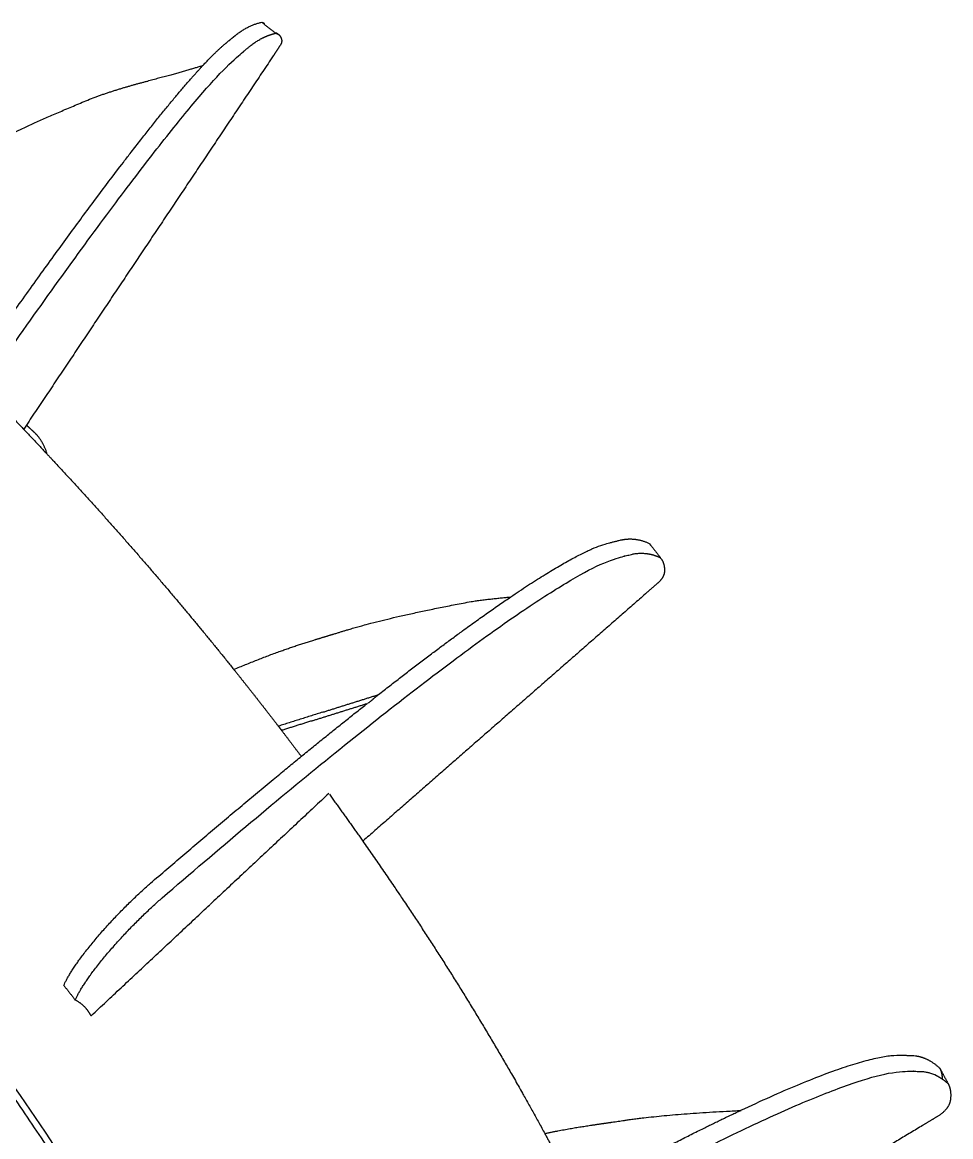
# Model space of a CAD drawing. Header units: metres. Extents: x -0.5 to 11.8, y -0.3 to 7.4.
# Drawn here: x 6.926 to 7.426, y 5.704 to 6.304 of the extents above; entities that cross this region are included whole.
import ezdxf

# ---------------------------------------------------------------- set-up
doc = ezdxf.new("R2010")
doc.units = ezdxf.units.M
doc.header["$MEASUREMENT"] = 0
doc.layers.add('ΣΧΕΔΙΑ', color=140, linetype='Continuous')

msp = doc.modelspace()

# ---------------------------------------------------------------- linework, layer by layer
at = {"layer": 'ΣΧΕΔΙΑ'}
for points, weights, degree, knots in [([(7.02294, 6.28038), (7.03019, 6.28817), (7.03512, 6.29223), (7.03774, 6.29438), (7.04034, 6.29652), (7.0471, 6.30208), (7.0547, 6.30372)], [9.01431755718, 9.13953280943, 9.30452628115, 9.31713415657, 9.32974203198, 9.08526781504, 8.94839480546], 2, [3.7339967, 3.7339967, 3.7339967, 3.7990306, 3.7990306, 3.8560209, 3.8560209, 3.9482049, 3.9482049, 3.9482049]), ([(6.85182, 6.02983), (7.00205, 6.25253), (7.04276, 6.28626), (7.04536, 6.28841), (7.04796, 6.29056), (7.05469, 6.29614), (7.06223, 6.29782)], [9.0265765597, 8.09584594767, 9.30652269565, 9.31913052301, 9.33173835037, 9.08720487398, 8.95028887109], 2, [3.3219173, 3.3219173, 3.3219173, 3.7990306, 3.7990306, 3.8560209, 3.8560209, 3.9482049, 3.9482049, 3.9482049]), ([(6.82592, 6.18354), (6.85817, 6.20975), (6.88677, 6.22579), (6.89501, 6.23041), (6.90325, 6.23503), (6.92481, 6.24712), (6.965, 6.26346)], [9.44990547409, 9.57093124577, 9.81832430718, 9.81063042624, 9.80293654531, 9.49306992141, 9.23870445439], 2, [3.6800315, 3.6800315, 3.6800315, 3.7990306, 3.7990306, 3.8560209, 3.8560209, 3.9482049, 3.9482049, 3.9482049]), ([(7.05424, 4.85255), (7.09477, 4.95437), (7.21242, 5.44836), (6.8089, 5.93108), (6.49423, 6.16204)], [9.10025012549, 9.11125600109, 9.16609887427, 9.2274329088, 9.25874743432], 3, [4.063831, 4.063831, 4.063831, 4.063831, 4.475671, 6.002105, 6.002105, 6.002105, 6.002105]), ([(6.93446, 6.08055), (6.93346, 6.08181), (6.93233, 6.08285), (6.93016, 6.08486), (6.92799, 6.08686)], [9.85102046486, 9.89381501031, 9.93933134494, 9.9518684546, 9.96440556425], 2, [3.7822557, 3.7822557, 3.7822557, 3.79903059, 3.79903059, 3.85163843, 3.85163843, 3.85163843]), ([(6.9392, 6.07118), (6.94253, 6.06762), (6.9773, 6.03017), (7.01072, 5.99142), (7.03966, 5.95529)], [9.2419855608, 9.24152423577, 9.23667453791, 9.2316962894, 9.22709071289], 3, [6.9613398, 6.9613398, 6.9613398, 6.9613398, 6.9803819, 7.1610115, 7.1610115, 7.1610115, 7.1610115]), ([(7.18878, 5.9944), (7.2257, 6.01941), (7.24126, 6.02331), (7.24434, 6.02408), (7.24741, 6.02485), (7.25537, 6.02684), (7.26329, 6.02316)], [8.75169907535, 8.91384774721, 9.3446743702, 9.35733484293, 9.36999531566, 9.12446175801, 8.98647877126], 2, [3.629942, 3.629942, 3.629942, 3.7990306, 3.7990306, 3.8560209, 3.8560209, 3.9482049, 3.9482049, 3.9482049]), ([(7.00107, 5.83233), (7.19922, 6.00338), (7.24724, 6.0156), (7.25031, 6.01638), (7.25337, 6.01716), (7.26131, 6.01918), (7.26919, 6.01555)], [9.05370750716, 8.13007221112, 9.34587026036, 9.35853158536, 9.37119291035, 9.12562603252, 8.98762107524], 2, [3.3219173, 3.3219173, 3.3219173, 3.7990306, 3.7990306, 3.8560209, 3.8560209, 3.9482049, 3.9482049, 3.9482049]), ([(7.03968, 5.9553), (7.06257, 5.965), (7.08284, 5.97116), (7.0919, 5.97391), (7.10098, 5.97667), (7.12472, 5.98389), (7.16747, 5.99185)], [9.58878996941, 9.69702986816, 9.85848054672, 9.85084013102, 9.84319971532, 9.53227565416, 9.2768027109], 2, [3.7217767, 3.7217767, 3.7217767, 3.7990306, 3.7990306, 3.8560209, 3.8560209, 3.9482049, 3.9482049, 3.9482049]), ([(7.10911, 5.86287), (7.12919, 5.8343), (7.16322, 5.78267), (7.19423, 5.72911), (7.20707, 5.70545)], [9.21539157826, 9.21180063487, 9.20534820257, 9.19872188286, 9.19581067508], 3, [7.311212, 7.311212, 7.311212, 7.311212, 7.4471007, 7.5516066, 7.5516066, 7.5516066, 7.5516066]), ([(7.31268, 5.71797), (7.37708, 5.74825), (7.3984, 5.74763), (7.40152, 5.74755), (7.40464, 5.74746), (7.41271, 5.74722), (7.41974, 5.74055)], [8.69442377127, 8.79298246663, 9.36671075336, 9.37931228605, 9.39191381873, 9.14558180822, 9.00661813519], 2, [3.5741637, 3.5741637, 3.5741637, 3.7990306, 3.7990306, 3.8560209, 3.8560209, 3.9482049, 3.9482049, 3.9482049]), ([(7.13175, 5.60797), (7.35437, 5.74026), (7.40307, 5.73904), (7.40619, 5.73896), (7.40929, 5.73888), (7.41735, 5.73868), (7.42434, 5.73207)], [9.07182175615, 8.14993815323, 9.36733152776, 9.37993389268, 9.3925362576, 9.14618791431, 9.00721451281], 2, [3.3219173, 3.3219173, 3.3219173, 3.7990306, 3.7990306, 3.8560209, 3.8560209, 3.9482049, 3.9482049, 3.9482049]), ([(7.20736, 5.70551), (7.22028, 5.7082), (7.23217, 5.70994), (7.24157, 5.71131), (7.251, 5.71269), (7.27379, 5.71603), (7.31282, 5.71785)], [9.71367721647, 9.78847991457, 9.88051693992, 9.87281758309, 9.86511822626, 9.57614694033, 9.33467129139], 2, [3.7550642, 3.7550642, 3.7550642, 3.7990306, 3.7990306, 3.8560209, 3.8560209, 3.9414768, 3.9414768, 3.9414768])]:
    msp.add_rational_spline(points, weights, degree=degree, knots=knots, dxfattribs=at)
for points, weights, degree in [([(7.0547, 6.30372), (7.05846, 6.30077), (7.06223, 6.29782)], [9.42987966236, 9.43087765202, 9.43187564167], 2), ([(7.0547, 6.30372), (7.05558, 6.30354), (7.05624, 6.30302)], [8.78590516772, 8.74935704516, 8.71858495384], 2), ([(7.06223, 6.29782), (7.0631, 6.29765), (7.06376, 6.29714)], [8.7877648399, 8.75120696929, 8.72042635402], 2), ([(7.06248, 6.29814), (7.06312, 6.29764), (7.06376, 6.29714)], [8.72011250834, 8.72026943118, 8.72042635402], 2), ([(7.06376, 6.29714), (7.06471, 6.29639), (7.06521, 6.29491)], [8.72042635402, 8.67613315162, 8.64380297759], 2), ([(7.06521, 6.29491), (7.06568, 6.29377), (7.06546, 6.2925), (7.06454, 6.29114)], [9.48269892101, 9.49539717502, 9.50818207339, 9.52094592624], 3), ([(7.06455, 6.29113), (7.06269, 6.28835), (7.06083, 6.28557)], [9.37022479993, 9.36921664867, 9.3682084974], 2), ([(7.06083, 6.28557), (7.01631, 6.21896), (6.97155, 6.15202), (6.92656, 6.08472)], [9.3682084974, 9.34413395361, 9.32005940982, 9.29598486603], 3), ([(7.02315, 6.28044), (7.0147, 6.27778), (7.00485, 6.27503), (6.9938, 6.27219)], [9.64786452626, 9.66554678384, 9.68226017752, 9.69763111963], 3), ([(7.01353, 6.26982), (7.01863, 6.27574), (7.02294, 6.28038)], [8.88204131905, 8.94144257351, 9.01431755718], 2), ([(6.965, 6.26346), (6.97971, 6.2687), (6.9938, 6.27219)], [9.07094322205, 8.93815217145, 8.83972099564], 2), ([(6.85101, 6.04644), (6.9609, 6.20868), (7.01353, 6.26982)], [8.98243809492, 8.31214532245, 8.88204131905], 2), ([(7.05746, 5.47379), (6.95143, 5.74423), (6.72159, 5.99057), (6.49297, 6.15838)], [9.20112564949, 9.23389462742, 9.26578154278, 9.28862704031], 3), ([(6.9159, 6.0957), (6.92373, 6.08759), (6.9315, 6.07942), (6.9392, 6.07118)], [9.245171538, 9.24411588603, 9.24305387218, 9.2419855608], 3), ([(6.9392, 6.07118), (6.93742, 6.07681), (6.93446, 6.08055)], [9.62459486816, 9.7262368902, 9.85102046486], 2), ([(7.26329, 6.02316), (7.26385, 6.02249), (7.26396, 6.02233)], [8.80311578868, 8.79762481851, 8.79227472209], 2), ([(7.26397, 6.02233), (7.2668, 6.01868), (7.26963, 6.01504)], [8.80316122697, 8.80369766924, 8.80423411152], 2), ([(7.26963, 6.01504), (7.27126, 6.01293), (7.27151, 6.00951)], [8.80423411152, 8.72828024205, 8.67927564937], 2), ([(7.27151, 6.00951), (7.27184, 6.00677), (7.27059, 6.00415), (7.26784, 6.00174)], [9.5216142766, 9.54032034379, 9.5592588374, 9.57808173682], 3), ([(7.26785, 6.00172), (7.26454, 5.99882), (7.26122, 5.99592)], [9.37424562168, 9.37269692756, 9.37114823343], 2), ([(7.26122, 5.99592), (7.21082, 5.95183), (7.16016, 5.90752), (7.10925, 5.86299)], [9.37114823343, 9.34767273385, 9.32419723426, 9.30072173468], 3), ([(7.11754, 5.94175), (7.15895, 5.97419), (7.18878, 5.9944)], [8.66238696013, 8.62492351967, 8.75169907535], 2), ([(7.16747, 5.99185), (7.17839, 5.99345), (7.18882, 5.99432)], [9.10834967047, 9.01375614007, 8.93645645468], 2), ([(7.03966, 5.95529), (7.04775, 5.9452), (7.05574, 5.93502), (7.06362, 5.92475)], [9.22709071289, 9.22580440253, 9.22451012888, 9.22320795976], 3), ([(7.08746, 5.93227), (7.10242, 5.93699), (7.11754, 5.94175)], [9.23255663955, 9.18493437654, 9.13731211353], 2), ([(7.11197, 5.93713), (7.11476, 5.93944), (7.11754, 5.94175)], [9.13482340613, 9.13606775983, 9.13731211353], 2), ([(6.99486, 5.84026), (7.05926, 5.8958), (7.11165, 5.93712)], [9.05250373942, 8.73032646845, 8.668519344], 2), ([(7.08194, 5.92769), (7.09665, 5.93232), (7.11152, 5.93699)], [9.23006793215, 9.18315897695, 9.13625002174], 2), ([(7.08746, 5.93227), (7.0755, 5.9285), (7.06364, 5.92476)], [9.23255663955, 9.27097006354, 9.30938348754], 2), ([(7.06362, 5.92475), (7.0642, 5.924), (7.06478, 5.92324), (7.06536, 5.92248)], [9.22320795976, 9.22311198385, 9.22301596504, 9.22291990338], 3), ([(7.06536, 5.92248), (7.06892, 5.91783), (7.07246, 5.91316), (7.07598, 5.90847)], [9.22291990338, 9.22232973304, 9.22173794483, 9.22114454503], 3), ([(7.08194, 5.92769), (7.07369, 5.9251), (7.0655, 5.92253)], [9.23006793215, 9.25656824921, 9.28306856628], 2), ([(7.09076, 5.88849), (7.05887, 5.85866), (7.02696, 5.82881)], [9.21861945981, 9.21558954778, 9.21255963576], 2), ([(7.09108, 5.88806), (7.09716, 5.87972), (7.10317, 5.87132), (7.10911, 5.86287)], [9.21856498229, 9.21751213998, 9.21645433102, 9.21539157826], 3), ([(6.94815, 5.78517), (6.95747, 5.8077), (6.99486, 5.84026)], [9.11125905275, 6.38934010625, 9.05250373942], 2), ([(6.95432, 5.7773), (6.96369, 5.79975), (7.00107, 5.83233)], [9.11246282049, 6.39019129859, 9.05370750716], 2), ([(6.96296, 5.76895), (6.99487, 5.79879), (7.02675, 5.82862)], [9.20648893702, 9.20951441873, 9.21253990044], 2), ([(6.94815, 5.78517), (6.95123, 5.78124), (6.95432, 5.7773)], [9.11125905275, 9.11186093662, 9.11246282049], 2), ([(6.96073, 5.77205), (6.95818, 5.77531), (6.95432, 5.7773)], [9.14986603428, 9.12543723087, 9.11246282049], 2), ([(6.96277, 5.76885), (6.96189, 5.77058), (6.96073, 5.77205)], [9.17445715817, 9.16097684044, 9.14986603428], 2), ([(6.96279, 5.7688), (6.96288, 5.76887), (6.96296, 5.76895)], [9.20647334151, 9.20648113927, 9.20648893702], 2), ([(7.41974, 5.74055), (7.42099, 5.7381), (7.42102, 5.7348)], [8.84307124774, 8.77248903256, 8.72298052631], 2), ([(7.41974, 5.74055), (7.42204, 5.73631), (7.42434, 5.73207)], [9.49123580554, 9.49155003895, 9.49186427235], 2), ([(7.42434, 5.73207), (7.42593, 5.72894), (7.42552, 5.72445)], [8.84365679603, 8.75342744056, 8.6976333136], 2), ([(7.42552, 5.72445), (7.42532, 5.72067), (7.42301, 5.71741), (7.41872, 5.71481)], [9.54175358371, 9.56345187994, 9.58553137425, 9.60743900871], 3), ([(7.26396, 5.69375), (7.29046, 5.70753), (7.31268, 5.71797)], [8.68231582671, 8.66092761783, 8.69442377127], 2), ([(7.41874, 5.71479), (7.41461, 5.7123), (7.41048, 5.7098)], [9.38115668023, 9.37936255561, 9.37756843099], 2), ([(7.41048, 5.7098), (7.35807, 5.67809), (7.3054, 5.64623), (7.25247, 5.61421)], [9.37756843099, 9.35484466635, 9.33212090171, 9.30939713707], 3), ([(7.20707, 5.70545), (7.21096, 5.69827), (7.2148, 5.69105), (7.21858, 5.6838)], [9.19581067508, 9.19492685378, 9.194040215, 9.1931508229], 3)]:
    msp.add_rational_spline(points, weights, degree=degree, dxfattribs=at)

doc.saveas('drawing.dxf')
